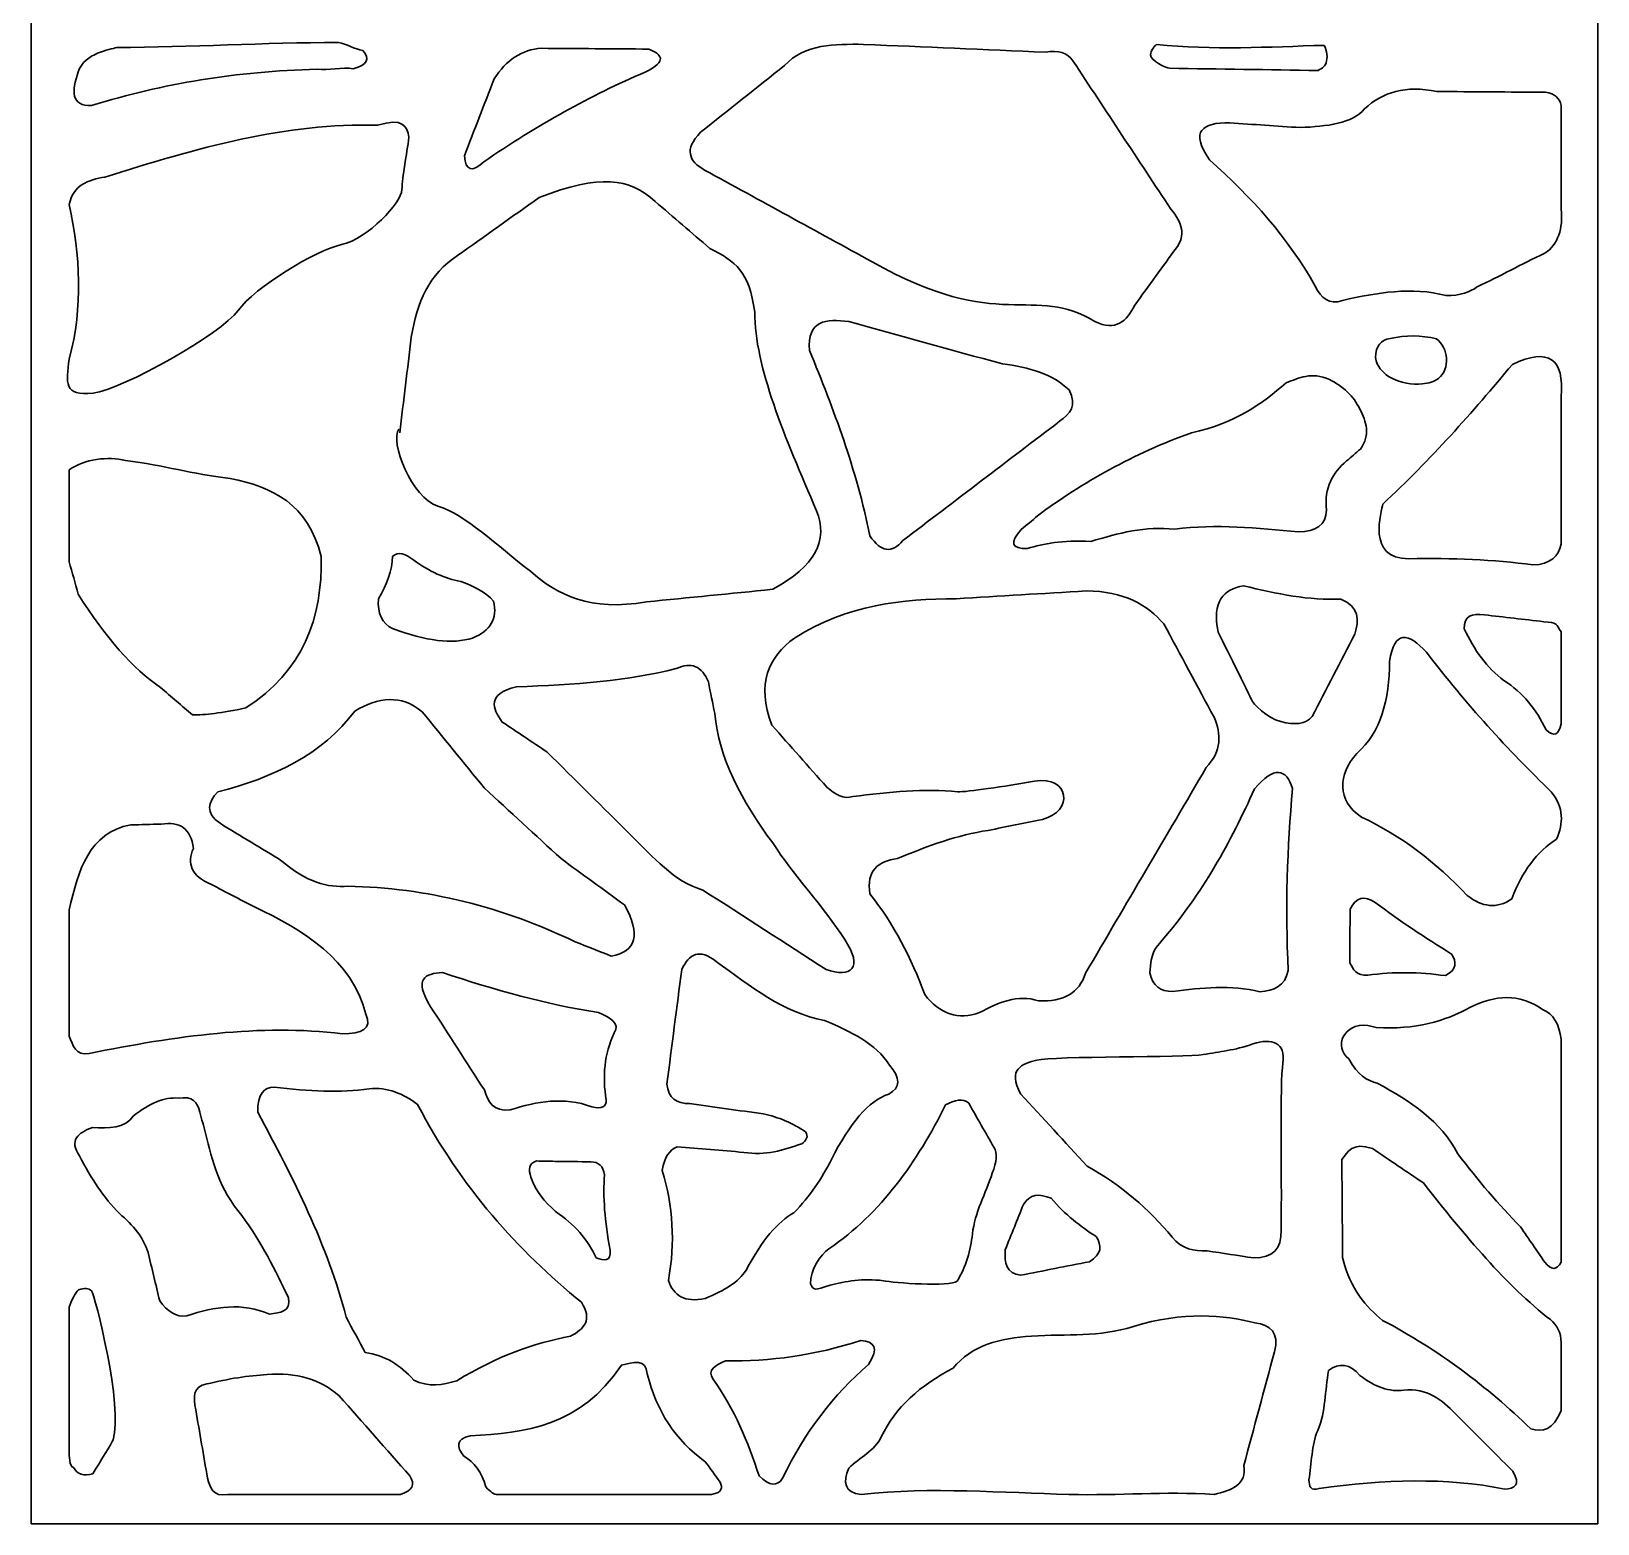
# Model space of a CAD drawing. Header units: centimetres. Extents: x 14.82 to 19.91, y -9 to 0.71.
# Drawn here: x 14.82 to 19.91, y -9 to -4.15 of the extents above; entities that cross this region are included whole.
import ezdxf

# ---------------------------------------------------------------- set-up
doc = ezdxf.new("R2010")
doc.units = ezdxf.units.CM
doc.header["$MEASUREMENT"] = 0
doc.layers.add('layer 1', color=7, linetype='Continuous')

msp = doc.modelspace()

# ---------------------------------------------------------------- linework, layer by layer
at = {"layer": 'layer 1', "color": 250, "lineweight": 30}
for points, knots in [([(14.81701, 0.70728), (14.81701, 0.70728), (19.91084, 0.70728), (19.91084, 0.70728), (19.91084, 0.70728), (19.91084, 0.70728), (19.91084, -9.00021), (19.91084, -9.00021), (19.91084, -9.00021), (19.91084, -9.00021), (14.81701, -9.00021), (14.81701, -9.00021), (14.81701, -9.00021), (14.81701, -9.00021), (14.81701, 0.70728), (14.81701, 0.70728)], [0, 0, 0, 0, 0.2, 0.2, 0.2, 0.2, 0.4, 0.4, 0.4, 0.4, 0.6, 0.6, 0.6, 0.6, 1, 1, 1, 1]), ([(15.09427, -4.19909), (15.07387, -4.20675), (14.99085, -4.21535), (14.96936, -4.27826), (14.96936, -4.27826), (14.94787, -4.34118), (14.94572, -4.38991), (15.01269, -4.38808), (15.01269, -4.38808), (15.24814, -4.31529), (15.48081, -4.27733), (15.74689, -4.26932), (15.74689, -4.26932), (15.78258, -4.27528), (15.82846, -4.26209), (15.86415, -4.26804), (15.86415, -4.26804), (15.91003, -4.25527), (15.92024, -4.23568), (15.89475, -4.20931), (15.89475, -4.20931), (15.86925, -4.20505), (15.84121, -4.18675), (15.81572, -4.18249), (15.81572, -4.18249), (15.57438, -4.18334), (15.3356, -4.19824), (15.09427, -4.19909)], [0, 0, 0, 0, 0.125, 0.125, 0.125, 0.125, 0.25, 0.25, 0.25, 0.25, 0.375, 0.375, 0.375, 0.375, 0.5, 0.5, 0.5, 0.5, 0.625, 0.625, 0.625, 0.625, 0.75, 0.75, 0.75, 0.75, 1, 1, 1, 1]), ([(16.2252, -4.55154), (16.22944, -4.60049), (16.25067, -4.60686), (16.28893, -4.57069), (16.28893, -4.57069), (16.46187, -4.45185), (16.63643, -4.35412), (16.81281, -4.27954), (16.81281, -4.27954), (16.88954, -4.24162), (16.86479, -4.22163), (16.82555, -4.2042), (16.82555, -4.2042), (16.70913, -4.20335), (16.59272, -4.2025), (16.47631, -4.20164), (16.47631, -4.20164), (16.413, -4.20589), (16.36158, -4.23911), (16.32207, -4.30125), (16.32207, -4.30125), (16.28978, -4.38468), (16.25748, -4.46811), (16.2252, -4.55154)], [0, 0, 0, 0, 0.1428571, 0.1428571, 0.1428571, 0.1428571, 0.2857143, 0.2857143, 0.2857143, 0.2857143, 0.4285714, 0.4285714, 0.4285714, 0.4285714, 0.5714286, 0.5714286, 0.5714286, 0.5714286, 0.7142857, 0.7142857, 0.7142857, 0.7142857, 1, 1, 1, 1]), ([(16.99349, -4.47492), (16.93844, -4.53109), (16.95586, -4.56854), (17.00623, -4.59751), (17.00623, -4.59751), (17.18807, -4.6971), (17.36992, -4.79671), (17.55177, -4.89632), (17.55177, -4.89632), (17.96545, -5.13145), (18.07799, -4.96724), (18.27577, -5.09041), (18.27577, -5.09041), (18.34334, -5.12315), (18.37903, -5.08928), (18.40579, -5.03679), (18.40579, -5.03679), (18.45082, -4.97464), (18.49586, -4.91249), (18.5409, -4.85035), (18.5409, -4.85035), (18.57106, -4.81044), (18.56085, -4.7685), (18.52305, -4.7252), (18.52305, -4.7252), (18.41683, -4.5643), (18.31061, -4.40341), (18.20439, -4.24251), (18.20439, -4.24251), (18.18655, -4.21612), (18.1568, -4.20677), (18.11517, -4.21442), (18.11517, -4.21442), (17.91802, -4.20591), (17.72087, -4.19739), (17.52373, -4.18888), (17.52373, -4.18888), (17.42886, -4.18807), (17.33352, -4.18613), (17.26626, -4.25783), (17.26626, -4.25783), (17.17534, -4.33019), (17.08441, -4.40255), (16.99349, -4.47492)], [0, 0, 0, 0, 0.0833333, 0.0833333, 0.0833333, 0.0833333, 0.1666667, 0.1666667, 0.1666667, 0.1666667, 0.25, 0.25, 0.25, 0.25, 0.3333333, 0.3333333, 0.3333333, 0.3333333, 0.4166667, 0.4166667, 0.4166667, 0.4166667, 0.5, 0.5, 0.5, 0.5, 0.5833333, 0.5833333, 0.5833333, 0.5833333, 0.6666667, 0.6666667, 0.6666667, 0.6666667, 0.75, 0.75, 0.75, 0.75, 0.8333333, 0.8333333, 0.8333333, 0.8333333, 1, 1, 1, 1]), ([(18.45676, -4.22303), (18.45522, -4.2409), (18.50645, -4.26659), (18.5189, -4.26677), (18.5189, -4.26677), (18.67972, -4.2691), (18.84053, -4.27145), (19.00135, -4.27379), (19.00135, -4.27379), (19.01564, -4.2666), (19.02592, -4.2586), (19.02748, -4.2489), (19.02748, -4.2489), (19.03338, -4.23272), (19.03134, -4.20826), (19.02111, -4.19208), (19.02111, -4.19208), (18.8417, -4.19714), (18.65762, -4.20812), (18.47652, -4.1892), (18.47652, -4.1892), (18.46573, -4.19807), (18.45801, -4.2085), (18.45676, -4.22303)], [0, 0, 0, 0, 0.1428571, 0.1428571, 0.1428571, 0.1428571, 0.2857143, 0.2857143, 0.2857143, 0.2857143, 0.4285714, 0.4285714, 0.4285714, 0.4285714, 0.5714286, 0.5714286, 0.5714286, 0.5714286, 0.7142857, 0.7142857, 0.7142857, 0.7142857, 1, 1, 1, 1]), ([(18.71425, -4.44427), (18.62522, -4.44257), (18.58402, -4.47063), (18.64797, -4.5643), (18.64797, -4.5643), (18.78578, -4.68593), (18.90527, -4.81979), (18.99212, -4.97549), (18.99212, -4.97549), (19.01218, -5.01295), (19.03742, -5.0385), (19.08135, -5.02146), (19.08135, -5.02146), (19.1935, -4.99664), (19.30567, -4.9761), (19.41786, -5.00614), (19.41786, -5.00614), (19.46204, -5.00697), (19.4997, -4.99287), (19.51728, -4.97804), (19.51728, -4.97804), (19.59715, -4.94143), (19.65918, -4.90482), (19.73906, -4.86822), (19.73906, -4.86822), (19.78155, -4.84064), (19.79969, -4.78696), (19.79166, -4.7252), (19.79166, -4.7252), (19.79166, -4.61283), (19.79166, -4.50046), (19.79166, -4.38809), (19.79166, -4.38809), (19.78751, -4.36356), (19.77121, -4.34878), (19.74161, -4.34467), (19.74161, -4.34467), (19.62349, -4.34382), (19.50537, -4.34297), (19.38726, -4.34211), (19.38726, -4.34211), (19.28738, -4.32104), (19.21176, -4.34446), (19.15273, -4.3983), (19.15273, -4.3983), (19.11371, -4.44729), (19.03056, -4.45518), (18.94368, -4.4596), (18.94368, -4.4596), (18.8672, -4.45448), (18.79072, -4.44937), (18.71425, -4.44427)], [0, 0, 0, 0, 0.0714286, 0.0714286, 0.0714286, 0.0714286, 0.1428571, 0.1428571, 0.1428571, 0.1428571, 0.2142857, 0.2142857, 0.2142857, 0.2142857, 0.2857143, 0.2857143, 0.2857143, 0.2857143, 0.3571429, 0.3571429, 0.3571429, 0.3571429, 0.4285714, 0.4285714, 0.4285714, 0.4285714, 0.5, 0.5, 0.5, 0.5, 0.5714286, 0.5714286, 0.5714286, 0.5714286, 0.6428571, 0.6428571, 0.6428571, 0.6428571, 0.7142857, 0.7142857, 0.7142857, 0.7142857, 0.7857143, 0.7857143, 0.7857143, 0.7857143, 0.8571429, 0.8571429, 0.8571429, 0.8571429, 1, 1, 1, 1]), ([(14.94016, -5.21301), (14.92996, -5.28962), (14.92198, -5.33431), (15.01779, -5.32282), (15.01779, -5.32282), (15.11361, -5.31134), (15.43544, -5.13031), (15.48941, -5.05466), (15.48941, -5.05466), (15.54339, -4.97902), (15.74032, -4.85977), (15.82591, -4.84013), (15.82591, -4.84013), (15.91151, -4.82048), (16.02095, -4.70413), (16.02221, -4.66135), (16.02221, -4.66135), (16.02348, -4.61857), (16.0375, -4.54728), (16.04515, -4.49024), (16.04515, -4.49024), (16.03931, -4.45442), (16.02409, -4.42626), (15.94318, -4.45193), (15.94318, -4.45193), (15.64745, -4.44227), (15.35174, -4.52738), (15.05604, -4.62049), (15.05604, -4.62049), (15.00205, -4.62978), (14.95317, -4.6459), (14.94016, -4.70988), (14.94016, -4.70988), (14.97586, -4.87462), (14.98606, -5.04148), (14.94016, -5.21301)], [0, 0, 0, 0, 0.1, 0.1, 0.1, 0.1, 0.2, 0.2, 0.2, 0.2, 0.3, 0.3, 0.3, 0.3, 0.4, 0.4, 0.4, 0.4, 0.5, 0.5, 0.5, 0.5, 0.6, 0.6, 0.6, 0.6, 0.7, 0.7, 0.7, 0.7, 0.8, 0.8, 0.8, 0.8, 1, 1, 1, 1]), ([(16.01201, -5.44031), (15.98142, -5.4803), (16.0545, -5.66589), (16.13948, -5.69059), (16.13948, -5.69059), (16.22447, -5.71529), (16.33152, -5.81914), (16.4403, -5.90257), (16.4403, -5.90257), (16.52735, -5.98008), (16.63523, -6.03372), (16.81758, -6.00217), (16.81758, -6.00217), (16.95439, -5.98855), (17.09121, -5.97492), (17.22802, -5.96131), (17.22802, -5.96131), (17.36673, -5.8867), (17.4088, -5.80093), (17.37078, -5.70591), (17.37078, -5.70591), (17.26826, -5.46926), (17.16893, -5.23455), (17.16939, -5.05977), (17.16939, -5.05977), (17.1527, -4.92721), (17.10626, -4.89413), (17.02407, -4.8529), (17.02407, -4.8529), (16.96459, -4.80182), (16.90511, -4.75074), (16.84562, -4.69966), (16.84562, -4.69966), (16.76027, -4.62255), (16.66762, -4.61065), (16.46834, -4.68689), (16.46834, -4.68689), (16.37996, -4.74989), (16.29158, -4.81289), (16.20321, -4.87589), (16.20321, -4.87589), (16.11099, -4.93379), (16.0702, -5.02913), (16.0528, -5.1415), (16.0528, -5.1415), (16.04019, -5.24505), (16.02758, -5.3486), (16.01498, -5.45216)], [0, 0, 0, 0, 0.0769231, 0.0769231, 0.0769231, 0.0769231, 0.1538462, 0.1538462, 0.1538462, 0.1538462, 0.2307692, 0.2307692, 0.2307692, 0.2307692, 0.3076923, 0.3076923, 0.3076923, 0.3076923, 0.3846154, 0.3846154, 0.3846154, 0.3846154, 0.4615385, 0.4615385, 0.4615385, 0.4615385, 0.5384615, 0.5384615, 0.5384615, 0.5384615, 0.6153846, 0.6153846, 0.6153846, 0.6153846, 0.6923077, 0.6923077, 0.6923077, 0.6923077, 0.7692308, 0.7692308, 0.7692308, 0.7692308, 0.8461538, 0.8461538, 0.8461538, 0.8461538, 1, 1, 1, 1]), ([(17.54413, -5.78764), (17.5798, -5.84042), (17.61549, -5.84553), (17.6512, -5.80297), (17.6512, -5.80297), (17.82114, -5.67357), (17.9911, -5.54417), (18.16106, -5.41476), (18.16106, -5.41476), (18.19427, -5.39097), (18.21982, -5.36377), (18.19164, -5.31261), (18.19164, -5.31261), (18.13852, -5.26154), (18.06204, -5.23855), (17.97496, -5.22833), (17.97496, -5.22833), (17.80841, -5.18236), (17.64185, -5.13639), (17.4753, -5.09041), (17.4753, -5.09041), (17.40211, -5.08089), (17.33915, -5.08506), (17.34784, -5.18491), (17.34784, -5.18491), (17.42606, -5.37557), (17.50006, -5.56967), (17.54413, -5.78764)], [0, 0, 0, 0, 0.125, 0.125, 0.125, 0.125, 0.25, 0.25, 0.25, 0.25, 0.375, 0.375, 0.375, 0.375, 0.5, 0.5, 0.5, 0.5, 0.625, 0.625, 0.625, 0.625, 0.75, 0.75, 0.75, 0.75, 1, 1, 1, 1]), ([(19.18808, -5.20726), (19.19357, -5.23751), (19.21099, -5.2543), (19.23015, -5.26919), (19.23015, -5.26919), (19.27263, -5.29142), (19.3081, -5.2961), (19.3404, -5.29282), (19.3404, -5.29282), (19.36125, -5.29135), (19.37955, -5.28605), (19.39276, -5.27565), (19.39276, -5.27565), (19.43278, -5.24412), (19.42518, -5.17605), (19.38693, -5.1466), (19.38693, -5.1466), (19.33657, -5.13485), (19.2862, -5.1339), (19.23588, -5.14597), (19.23588, -5.14597), (19.20549, -5.14938), (19.18955, -5.16982), (19.18808, -5.20726)], [0, 0, 0, 0, 0.1428571, 0.1428571, 0.1428571, 0.1428571, 0.2857143, 0.2857143, 0.2857143, 0.2857143, 0.4285714, 0.4285714, 0.4285714, 0.4285714, 0.5714286, 0.5714286, 0.5714286, 0.5714286, 0.7142857, 0.7142857, 0.7142857, 0.7142857, 1, 1, 1, 1]), ([(19.21167, -5.68421), (19.20911, -5.70464), (19.15655, -5.86432), (19.29707, -5.8617), (19.29707, -5.8617), (19.43759, -5.85908), (19.57291, -5.8643), (19.69985, -5.88214), (19.69985, -5.88214), (19.75753, -5.87948), (19.78495, -5.85457), (19.79166, -5.81447), (19.79166, -5.81447), (19.79166, -5.65485), (19.79166, -5.49522), (19.79166, -5.3356), (19.79166, -5.3356), (19.80353, -5.21004), (19.75083, -5.17472), (19.63357, -5.22961), (19.63357, -5.22961), (19.50358, -5.38515), (19.36889, -5.53894), (19.21167, -5.68421)], [0, 0, 0, 0, 0.1428571, 0.1428571, 0.1428571, 0.1428571, 0.2857143, 0.2857143, 0.2857143, 0.2857143, 0.4285714, 0.4285714, 0.4285714, 0.4285714, 0.5714286, 0.5714286, 0.5714286, 0.5714286, 0.7142857, 0.7142857, 0.7142857, 0.7142857, 1, 1, 1, 1]), ([(18.03645, -5.76721), (17.99736, -5.80977), (18.00416, -5.8302), (18.05685, -5.82851), (18.05685, -5.82851), (18.10989, -5.81315), (18.16806, -5.80035), (18.26207, -5.80552), (18.26207, -5.80552), (18.35179, -5.7793), (18.44162, -5.75431), (18.53484, -5.76593), (18.53484, -5.76593), (18.67141, -5.74801), (18.80448, -5.76169), (18.93762, -5.77487), (18.93762, -5.77487), (18.99369, -5.77338), (19.02768, -5.75255), (19.0294, -5.70336), (19.0294, -5.70336), (19.02047, -5.631), (19.04892, -5.58206), (19.0944, -5.54374), (19.0944, -5.54374), (19.10927, -5.53097), (19.12413, -5.51821), (19.13901, -5.50544), (19.13901, -5.50544), (19.17271, -5.45775), (19.15863, -5.41605), (19.13774, -5.37518), (19.13774, -5.37518), (19.1165, -5.33305), (19.08336, -5.30113), (19.03832, -5.27941), (19.03832, -5.27941), (18.97888, -5.25235), (18.93987, -5.2743), (18.89811, -5.28963), (18.89811, -5.28963), (18.81864, -5.35723), (18.73408, -5.4219), (18.58965, -5.4518), (18.58965, -5.4518), (18.40132, -5.52067), (18.23625, -5.61282), (18.08871, -5.72252), (18.08871, -5.72252), (18.07129, -5.73742), (18.05387, -5.75232), (18.03645, -5.76721)], [0, 0, 0, 0, 0.0714286, 0.0714286, 0.0714286, 0.0714286, 0.1428571, 0.1428571, 0.1428571, 0.1428571, 0.2142857, 0.2142857, 0.2142857, 0.2142857, 0.2857143, 0.2857143, 0.2857143, 0.2857143, 0.3571429, 0.3571429, 0.3571429, 0.3571429, 0.4285714, 0.4285714, 0.4285714, 0.4285714, 0.5, 0.5, 0.5, 0.5, 0.5714286, 0.5714286, 0.5714286, 0.5714286, 0.6428571, 0.6428571, 0.6428571, 0.6428571, 0.7142857, 0.7142857, 0.7142857, 0.7142857, 0.7857143, 0.7857143, 0.7857143, 0.7857143, 0.8571429, 0.8571429, 0.8571429, 0.8571429, 1, 1, 1, 1]), ([(14.94016, -5.87192), (14.94989, -5.90682), (14.95962, -5.94173), (14.96936, -5.97663), (14.96936, -5.97663), (15.05857, -6.11878), (15.14779, -6.22008), (15.23703, -6.28055), (15.23703, -6.28055), (15.27187, -6.31034), (15.30671, -6.34014), (15.34156, -6.36994), (15.34156, -6.36994), (15.38149, -6.36972), (15.43416, -6.36416), (15.51491, -6.34695), (15.51491, -6.34695), (15.70058, -6.22734), (15.76431, -6.05538), (15.75963, -5.85404), (15.75963, -5.85404), (15.71763, -5.68475), (15.60118, -5.62733), (15.46392, -5.6012), (15.46392, -5.6012), (15.33475, -5.58504), (15.25275, -5.55865), (15.12359, -5.54247), (15.12359, -5.54247), (15.06567, -5.52848), (14.99152, -5.53652), (14.94016, -5.57311), (14.94016, -5.57311), (14.94016, -5.67272), (14.94016, -5.77232), (14.94016, -5.87192)], [0, 0, 0, 0, 0.1, 0.1, 0.1, 0.1, 0.2, 0.2, 0.2, 0.2, 0.3, 0.3, 0.3, 0.3, 0.4, 0.4, 0.4, 0.4, 0.5, 0.5, 0.5, 0.5, 0.6, 0.6, 0.6, 0.6, 0.7, 0.7, 0.7, 0.7, 0.8, 0.8, 0.8, 0.8, 1, 1, 1, 1]), ([(15.94573, -5.99196), (15.94233, -6.03963), (15.95762, -6.07197), (15.99162, -6.089), (15.99162, -6.089), (16.09969, -6.1289), (16.18774, -6.14103), (16.25164, -6.11965), (16.25164, -6.11965), (16.31027, -6.09668), (16.33322, -6.05666), (16.32048, -5.99962), (16.32048, -5.99962), (16.29434, -5.97067), (16.25651, -5.9511), (16.2134, -5.93577), (16.2134, -5.93577), (16.1624, -5.92726), (16.11142, -5.90258), (16.06045, -5.86681), (16.06045, -5.86681), (16.03453, -5.84616), (16.01072, -5.83724), (15.99162, -5.85404), (15.99162, -5.85404), (15.99034, -5.90003), (15.97418, -5.946), (15.94573, -5.99196)], [0, 0, 0, 0, 0.125, 0.125, 0.125, 0.125, 0.25, 0.25, 0.25, 0.25, 0.375, 0.375, 0.375, 0.375, 0.5, 0.5, 0.5, 0.5, 0.625, 0.625, 0.625, 0.625, 0.75, 0.75, 0.75, 0.75, 1, 1, 1, 1]), ([(18.67632, -6.1005), (18.68779, -6.12348), (18.78084, -6.30865), (18.78466, -6.32014), (18.78466, -6.32014), (18.78848, -6.33163), (18.83586, -6.3808), (18.88026, -6.39165), (18.88026, -6.39165), (18.92465, -6.4025), (18.96161, -6.40163), (18.98223, -6.37505), (18.98223, -6.37505), (19.02854, -6.28566), (19.07485, -6.19627), (19.12116, -6.10689), (19.12116, -6.10689), (19.13516, -6.06102), (19.13624, -6.01866), (19.07527, -5.99323), (19.07527, -5.99323), (18.97417, -5.99799), (18.8671, -5.97584), (18.75917, -5.94982), (18.75917, -5.94982), (18.69435, -5.96131), (18.65612, -6.00046), (18.67632, -6.1005)], [0, 0, 0, 0, 0.125, 0.125, 0.125, 0.125, 0.25, 0.25, 0.25, 0.25, 0.375, 0.375, 0.375, 0.375, 0.5, 0.5, 0.5, 0.5, 0.625, 0.625, 0.625, 0.625, 0.75, 0.75, 0.75, 0.75, 1, 1, 1, 1]), ([(17.54413, -6.95224), (17.53179, -6.87563), (17.57088, -6.84584), (17.63336, -6.83731), (17.63336, -6.83731), (17.73192, -6.7956), (17.83049, -6.75984), (17.92907, -6.74537), (17.92907, -6.74537), (17.9877, -6.73345), (18.04633, -6.72154), (18.10497, -6.70961), (18.10497, -6.70961), (18.20811, -6.68498), (18.1945, -6.56484), (18.07893, -6.58527), (18.07893, -6.58527), (17.98009, -6.60274), (17.86158, -6.61992), (17.82965, -6.62022), (17.82965, -6.62022), (17.72216, -6.60826), (17.60573, -6.62021), (17.48805, -6.63555), (17.48805, -6.63555), (17.46001, -6.64448), (17.43197, -6.63003), (17.40392, -6.6049), (17.40392, -6.6049), (17.34443, -6.53766), (17.28495, -6.4704), (17.22547, -6.40314), (17.22547, -6.40314), (17.17361, -6.2665), (17.21527, -6.18138), (17.29939, -6.11965), (17.29939, -6.11965), (17.47446, -6.00873), (17.64949, -5.99351), (17.82455, -5.99196), (17.82455, -5.99196), (17.96561, -5.98345), (18.10666, -5.97493), (18.24773, -5.96642), (18.24773, -5.96642), (18.37009, -5.9677), (18.44572, -6.01113), (18.50011, -6.07368), (18.50011, -6.07368), (18.5545, -6.17499), (18.60888, -6.2763), (18.66326, -6.3776), (18.66326, -6.3776), (18.68747, -6.4321), (18.68831, -6.48659), (18.63776, -6.54106), (18.63776, -6.54106), (18.5069, -6.76411), (18.37603, -6.98714), (18.24518, -7.21018), (18.24518, -7.21018), (18.22478, -7.27403), (18.17379, -7.30381), (18.09223, -7.29957), (18.09223, -7.29957), (18.02421, -7.27813), (17.96218, -7.30458), (17.90103, -7.33789), (17.90103, -7.33789), (17.83134, -7.36256), (17.77186, -7.34298), (17.72258, -7.27914), (17.72258, -7.27914), (17.6785, -7.1609), (17.62219, -7.05), (17.54413, -6.95224)], [0, 0, 0, 0, 0.05, 0.05, 0.05, 0.05, 0.1, 0.1, 0.1, 0.1, 0.15, 0.15, 0.15, 0.15, 0.2, 0.2, 0.2, 0.2, 0.25, 0.25, 0.25, 0.25, 0.3, 0.3, 0.3, 0.3, 0.35, 0.35, 0.35, 0.35, 0.4, 0.4, 0.4, 0.4, 0.45, 0.45, 0.45, 0.45, 0.5, 0.5, 0.5, 0.5, 0.55, 0.55, 0.55, 0.55, 0.6, 0.6, 0.6, 0.6, 0.65, 0.65, 0.65, 0.65, 0.7, 0.7, 0.7, 0.7, 0.75, 0.75, 0.75, 0.75, 0.8, 0.8, 0.8, 0.8, 0.85, 0.85, 0.85, 0.85, 0.9, 0.9, 0.9, 0.9, 1, 1, 1, 1]), ([(19.74318, -6.41846), (19.76868, -6.44168), (19.78484, -6.43508), (19.79166, -6.39867), (19.79166, -6.39867), (19.79166, -6.29907), (19.79166, -6.19947), (19.79166, -6.09986), (19.79166, -6.09986), (19.77666, -6.07539), (19.7794, -6.06879), (19.73554, -6.06666), (19.73554, -6.06666), (19.67118, -6.05922), (19.6068, -6.05177), (19.54243, -6.04431), (19.54243, -6.04431), (19.5027, -6.03859), (19.47573, -6.04774), (19.47678, -6.08965), (19.47678, -6.08965), (19.50951, -6.15756), (19.54967, -6.21694), (19.60617, -6.25757), (19.60617, -6.25757), (19.66674, -6.29716), (19.71151, -6.35166), (19.74318, -6.41846)], [0, 0, 0, 0, 0.125, 0.125, 0.125, 0.125, 0.25, 0.25, 0.25, 0.25, 0.375, 0.375, 0.375, 0.375, 0.5, 0.5, 0.5, 0.5, 0.625, 0.625, 0.625, 0.625, 0.75, 0.75, 0.75, 0.75, 1, 1, 1, 1]), ([(19.2343, -6.19627), (19.24937, -6.09219), (19.29483, -6.10283), (19.35412, -6.16562), (19.35412, -6.16562), (19.48349, -6.33632), (19.61987, -6.48358), (19.75945, -6.62022), (19.75945, -6.62022), (19.80176, -6.6713), (19.79963, -6.72238), (19.77729, -6.77346), (19.77729, -6.77346), (19.71403, -6.81506), (19.66465, -6.87827), (19.63199, -6.96756), (19.63199, -6.96756), (19.58354, -7.00213), (19.5351, -6.99426), (19.48668, -6.95734), (19.48668, -6.95734), (19.38513, -6.84911), (19.27125, -6.7625), (19.14253, -6.70196), (19.14253, -6.70196), (19.06189, -6.64831), (19.06655, -6.56282), (19.12723, -6.49509), (19.12723, -6.49509), (19.20693, -6.42612), (19.23284, -6.31971), (19.2343, -6.19627)], [0, 0, 0, 0, 0.1111111, 0.1111111, 0.1111111, 0.1111111, 0.2222222, 0.2222222, 0.2222222, 0.2222222, 0.3333333, 0.3333333, 0.3333333, 0.3333333, 0.4444444, 0.4444444, 0.4444444, 0.4444444, 0.5555556, 0.5555556, 0.5555556, 0.5555556, 0.6666667, 0.6666667, 0.6666667, 0.6666667, 0.7777778, 0.7777778, 0.7777778, 0.7777778, 1, 1, 1, 1]), ([(17.00114, -6.93947), (17.13455, -7.02545), (17.26796, -7.11143), (17.40137, -7.19742), (17.40137, -7.19742), (17.48294, -7.22635), (17.52371, -7.19399), (17.46255, -7.10037), (17.46255, -7.10037), (17.39457, -6.99565), (17.296, -6.89095), (17.22802, -6.78623), (17.22802, -6.78623), (17.12646, -6.64875), (17.05252, -6.50915), (17.03937, -6.36483), (17.03937, -6.36483), (17.03257, -6.33078), (17.02577, -6.29673), (17.01898, -6.26268), (17.01898, -6.26268), (16.99774, -6.21075), (16.96291, -6.19628), (16.91446, -6.21926), (16.91446, -6.21926), (16.76024, -6.25802), (16.58264, -6.27334), (16.39441, -6.278), (16.39441, -6.278), (16.29809, -6.30351), (16.3152, -6.34693), (16.34852, -6.39292), (16.34852, -6.39292), (16.39696, -6.42528), (16.4454, -6.45763), (16.49383, -6.48998), (16.49383, -6.48998), (16.58476, -6.58022), (16.67569, -6.67046), (16.7666, -6.76069), (16.7666, -6.76069), (16.83933, -6.83118), (16.90667, -6.91257), (17.00114, -6.93947)], [0, 0, 0, 0, 0.0833333, 0.0833333, 0.0833333, 0.0833333, 0.1666667, 0.1666667, 0.1666667, 0.1666667, 0.25, 0.25, 0.25, 0.25, 0.3333333, 0.3333333, 0.3333333, 0.3333333, 0.4166667, 0.4166667, 0.4166667, 0.4166667, 0.5, 0.5, 0.5, 0.5, 0.5833333, 0.5833333, 0.5833333, 0.5833333, 0.6666667, 0.6666667, 0.6666667, 0.6666667, 0.75, 0.75, 0.75, 0.75, 0.8333333, 0.8333333, 0.8333333, 0.8333333, 1, 1, 1, 1]), ([(15.42313, -6.62022), (15.38997, -6.65428), (15.38233, -6.68832), (15.43078, -6.72239), (15.43078, -6.72239), (15.49791, -6.76325), (15.56504, -6.80411), (15.63217, -6.84497), (15.63217, -6.84497), (15.71119, -6.91435), (15.78086, -6.93224), (15.84631, -6.9267), (15.84631, -6.9267), (16.10293, -6.93264), (16.34935, -6.99308), (16.5856, -7.10803), (16.5856, -7.10803), (16.62469, -7.12335), (16.66378, -7.13867), (16.70287, -7.154), (16.70287, -7.154), (16.7853, -7.13952), (16.79974, -7.08418), (16.7462, -6.98799), (16.7462, -6.98799), (16.67736, -6.93776), (16.60854, -6.88754), (16.53971, -6.83731), (16.53971, -6.83731), (16.45643, -6.76069), (16.37316, -6.68407), (16.28988, -6.60746), (16.28988, -6.60746), (16.22275, -6.52489), (16.15562, -6.44231), (16.08849, -6.35973), (16.08849, -6.35973), (16.01923, -6.30141), (15.9453, -6.31333), (15.86925, -6.35717), (15.86925, -6.35717), (15.76261, -6.49852), (15.60455, -6.57427), (15.42313, -6.62022)], [0, 0, 0, 0, 0.0833333, 0.0833333, 0.0833333, 0.0833333, 0.1666667, 0.1666667, 0.1666667, 0.1666667, 0.25, 0.25, 0.25, 0.25, 0.3333333, 0.3333333, 0.3333333, 0.3333333, 0.4166667, 0.4166667, 0.4166667, 0.4166667, 0.5, 0.5, 0.5, 0.5, 0.5833333, 0.5833333, 0.5833333, 0.5833333, 0.6666667, 0.6666667, 0.6666667, 0.6666667, 0.75, 0.75, 0.75, 0.75, 0.8333333, 0.8333333, 0.8333333, 0.8333333, 1, 1, 1, 1]), ([(18.45454, -7.20891), (18.46387, -7.25104), (18.48852, -7.27105), (18.52846, -7.26893), (18.52846, -7.26893), (18.62321, -7.25754), (18.71796, -7.24721), (18.8127, -7.2702), (18.8127, -7.2702), (18.85711, -7.26662), (18.89409, -7.25258), (18.90448, -7.20125), (18.90448, -7.20125), (18.89447, -6.99825), (18.90128, -6.80154), (18.9185, -6.60873), (18.9185, -6.60873), (18.89798, -6.54372), (18.85953, -6.53542), (18.79486, -6.61001), (18.79486, -6.61001), (18.71712, -6.78279), (18.62619, -6.95061), (18.49404, -7.10292), (18.49404, -7.10292), (18.4731, -7.12761), (18.45812, -7.14102), (18.45454, -7.20891)], [0, 0, 0, 0, 0.125, 0.125, 0.125, 0.125, 0.25, 0.25, 0.25, 0.25, 0.375, 0.375, 0.375, 0.375, 0.5, 0.5, 0.5, 0.5, 0.625, 0.625, 0.625, 0.625, 0.75, 0.75, 0.75, 0.75, 1, 1, 1, 1]), ([(14.94016, -7.4145), (14.95286, -7.44416), (14.9606, -7.47989), (15.00505, -7.47069), (15.00505, -7.47069), (15.28484, -7.41472), (15.56228, -7.37405), (15.82847, -7.40684), (15.82847, -7.40684), (15.89246, -7.40717), (15.92591, -7.39036), (15.90494, -7.34299), (15.90494, -7.34299), (15.85806, -7.16441), (15.70669, -7.07256), (15.54039, -6.9931), (15.54039, -6.9931), (15.4945, -6.96927), (15.44862, -6.94543), (15.40274, -6.92159), (15.40274, -6.92159), (15.33624, -6.89328), (15.32221, -6.85285), (15.3441, -6.80411), (15.3441, -6.80411), (15.33634, -6.73793), (15.29831, -6.71623), (15.23958, -6.72494), (15.23958, -6.72494), (15.20644, -6.72579), (15.1733, -6.72664), (15.14016, -6.72749), (15.14016, -6.72749), (15.0039, -6.75198), (14.97005, -6.87573), (14.94016, -7.00331), (14.94016, -7.00331), (14.94016, -7.14038), (14.94016, -7.27744), (14.94016, -7.4145)], [0, 0, 0, 0, 0.0909091, 0.0909091, 0.0909091, 0.0909091, 0.1818182, 0.1818182, 0.1818182, 0.1818182, 0.2727273, 0.2727273, 0.2727273, 0.2727273, 0.3636364, 0.3636364, 0.3636364, 0.3636364, 0.4545455, 0.4545455, 0.4545455, 0.4545455, 0.5454545, 0.5454545, 0.5454545, 0.5454545, 0.6363636, 0.6363636, 0.6363636, 0.6363636, 0.7272727, 0.7272727, 0.7272727, 0.7272727, 0.8181818, 0.8181818, 0.8181818, 0.8181818, 1, 1, 1, 1]), ([(19.1046, -7.1757), (19.11529, -7.19758), (19.12679, -7.21872), (19.16323, -7.21657), (19.16323, -7.21657), (19.24735, -7.20432), (19.33147, -7.20623), (19.4156, -7.21785), (19.4156, -7.21785), (19.45473, -7.19745), (19.45131, -7.17311), (19.436, -7.14761), (19.436, -7.14761), (19.34907, -7.09429), (19.26583, -7.03877), (19.18744, -6.98033), (19.18744, -6.98033), (19.15176, -6.95523), (19.12456, -6.96248), (19.10587, -7.00204), (19.10587, -7.00204), (19.10545, -7.05993), (19.10502, -7.11782), (19.1046, -7.1757)], [0, 0, 0, 0, 0.1428571, 0.1428571, 0.1428571, 0.1428571, 0.2857143, 0.2857143, 0.2857143, 0.2857143, 0.4285714, 0.4285714, 0.4285714, 0.4285714, 0.5714286, 0.5714286, 0.5714286, 0.5714286, 0.7142857, 0.7142857, 0.7142857, 0.7142857, 1, 1, 1, 1]), ([(16.88897, -8.20877), (16.905, -8.25867), (16.94173, -8.28229), (17.00878, -8.26752), (17.00878, -8.26752), (17.07187, -8.24108), (17.11563, -8.21556), (17.14135, -8.17558), (17.14135, -8.17558), (17.19316, -8.07832), (17.245, -8.0183), (17.29685, -7.98913), (17.29685, -7.98913), (17.34972, -7.93531), (17.38842, -7.87615), (17.41921, -7.81547), (17.41921, -7.81547), (17.47799, -7.69938), (17.53969, -7.62426), (17.60531, -7.60349), (17.60531, -7.60349), (17.64356, -7.58222), (17.6444, -7.55072), (17.60786, -7.509), (17.60786, -7.509), (17.56361, -7.43852), (17.48153, -7.39964), (17.39627, -7.36342), (17.39627, -7.36342), (17.26425, -7.33897), (17.15549, -7.25236), (17.04447, -7.17188), (17.04447, -7.17188), (16.98986, -7.12771), (16.9563, -7.14794), (16.9323, -7.19742), (16.9323, -7.19742), (16.91615, -7.32171), (16.90001, -7.446), (16.88386, -7.57029), (16.88386, -7.57029), (16.88806, -7.61673), (16.9162, -7.63371), (16.95779, -7.63414), (16.95779, -7.63414), (17.03767, -7.64521), (17.11755, -7.65628), (17.19743, -7.66734), (17.19743, -7.66734), (17.2466, -7.67787), (17.29269, -7.69686), (17.33509, -7.72609), (17.33509, -7.72609), (17.34518, -7.7408), (17.33775, -7.75313), (17.32234, -7.76439), (17.32234, -7.76439), (17.26376, -7.78546), (17.20423, -7.80399), (17.1337, -7.79249), (17.1337, -7.79249), (17.06147, -7.78653), (16.98924, -7.78057), (16.91701, -7.7746), (16.91701, -7.7746), (16.8934, -7.78525), (16.87516, -7.80654), (16.86857, -7.85122), (16.86857, -7.85122), (16.90427, -7.96701), (16.91106, -8.0862), (16.88897, -8.20877)], [0, 0, 0, 0, 0.0526316, 0.0526316, 0.0526316, 0.0526316, 0.1052632, 0.1052632, 0.1052632, 0.1052632, 0.1578947, 0.1578947, 0.1578947, 0.1578947, 0.2105263, 0.2105263, 0.2105263, 0.2105263, 0.2631579, 0.2631579, 0.2631579, 0.2631579, 0.3157895, 0.3157895, 0.3157895, 0.3157895, 0.3684211, 0.3684211, 0.3684211, 0.3684211, 0.4210526, 0.4210526, 0.4210526, 0.4210526, 0.4736842, 0.4736842, 0.4736842, 0.4736842, 0.5263158, 0.5263158, 0.5263158, 0.5263158, 0.5789474, 0.5789474, 0.5789474, 0.5789474, 0.6315789, 0.6315789, 0.6315789, 0.6315789, 0.6842105, 0.6842105, 0.6842105, 0.6842105, 0.7368421, 0.7368421, 0.7368421, 0.7368421, 0.7894737, 0.7894737, 0.7894737, 0.7894737, 0.8421053, 0.8421053, 0.8421053, 0.8421053, 0.8947368, 0.8947368, 0.8947368, 0.8947368, 1, 1, 1, 1]), ([(16.11558, -7.31873), (16.17379, -7.40896), (16.232, -7.4992), (16.29021, -7.58944), (16.29021, -7.58944), (16.30161, -7.62781), (16.31855, -7.66061), (16.37433, -7.65457), (16.37433, -7.65457), (16.46132, -7.62622), (16.54904, -7.61131), (16.63945, -7.64435), (16.63945, -7.64435), (16.67217, -7.65201), (16.68788, -7.64433), (16.68662, -7.62137), (16.68662, -7.62137), (16.6737, -7.5457), (16.68081, -7.47312), (16.71211, -7.40429), (16.71211, -7.40429), (16.73349, -7.3736), (16.70114, -7.35488), (16.66112, -7.33789), (16.66112, -7.33789), (16.49389, -7.31148), (16.32442, -7.26471), (16.15382, -7.20763), (16.15382, -7.20763), (16.09883, -7.21134), (16.05794, -7.22615), (16.11558, -7.31873)], [0, 0, 0, 0, 0.1111111, 0.1111111, 0.1111111, 0.1111111, 0.2222222, 0.2222222, 0.2222222, 0.2222222, 0.3333333, 0.3333333, 0.3333333, 0.3333333, 0.4444444, 0.4444444, 0.4444444, 0.4444444, 0.5555556, 0.5555556, 0.5555556, 0.5555556, 0.6666667, 0.6666667, 0.6666667, 0.6666667, 0.7777778, 0.7777778, 0.7777778, 0.7777778, 1, 1, 1, 1]), ([(19.10174, -7.48857), (19.1303, -7.54124), (19.16153, -7.55933), (19.19352, -7.56773), (19.19352, -7.56773), (19.30234, -7.62568), (19.40177, -7.69185), (19.45609, -7.79759), (19.45609, -7.79759), (19.52177, -7.88228), (19.58868, -7.96401), (19.66003, -8.03511), (19.66003, -8.03511), (19.68637, -8.07341), (19.71272, -8.11172), (19.73906, -8.15004), (19.73906, -8.15004), (19.75997, -8.17642), (19.77751, -8.17642), (19.79166, -8.15004), (19.79166, -8.15004), (19.79166, -7.90826), (19.79166, -7.66649), (19.79166, -7.42472), (19.79166, -7.42472), (19.78592, -7.37642), (19.76774, -7.34194), (19.73142, -7.32767), (19.73142, -7.32767), (19.65514, -7.27339), (19.57653, -7.28233), (19.49687, -7.32), (19.49687, -7.32), (19.41491, -7.36683), (19.31707, -7.39409), (19.19096, -7.3864), (19.19096, -7.3864), (19.15408, -7.37685), (19.11731, -7.36904), (19.08389, -7.4145), (19.08389, -7.4145), (19.07115, -7.4426), (19.0771, -7.4673), (19.10174, -7.48857)], [0, 0, 0, 0, 0.0833333, 0.0833333, 0.0833333, 0.0833333, 0.1666667, 0.1666667, 0.1666667, 0.1666667, 0.25, 0.25, 0.25, 0.25, 0.3333333, 0.3333333, 0.3333333, 0.3333333, 0.4166667, 0.4166667, 0.4166667, 0.4166667, 0.5, 0.5, 0.5, 0.5, 0.5833333, 0.5833333, 0.5833333, 0.5833333, 0.6666667, 0.6666667, 0.6666667, 0.6666667, 0.75, 0.75, 0.75, 0.75, 0.8333333, 0.8333333, 0.8333333, 0.8333333, 1, 1, 1, 1]), ([(18.03391, -7.60221), (17.99093, -7.52049), (18.03773, -7.50537), (18.08744, -7.49239), (18.08744, -7.49239), (18.13715, -7.47942), (18.57314, -7.48407), (18.62788, -7.47452), (18.62788, -7.47452), (18.68262, -7.46496), (18.72854, -7.46083), (18.78976, -7.44004), (18.78976, -7.44004), (18.85099, -7.41925), (18.89749, -7.43537), (18.8871, -7.50254), (18.8871, -7.50254), (18.87672, -7.56971), (18.88408, -7.85803), (18.88153, -8.04533), (18.88153, -8.04533), (18.88408, -8.10619), (18.85434, -8.1364), (18.79231, -8.13599), (18.79231, -8.13599), (18.74175, -8.12832), (18.69118, -8.12066), (18.64063, -8.113), (18.64063, -8.113), (18.59867, -8.11473), (18.55893, -8.10749), (18.52718, -8.06831), (18.52718, -8.06831), (18.45198, -7.97594), (18.35977, -7.89889), (18.25059, -7.83718), (18.25059, -7.83718), (18.17836, -7.75885), (18.10613, -7.68053), (18.03391, -7.60221)], [0, 0, 0, 0, 0.0909091, 0.0909091, 0.0909091, 0.0909091, 0.1818182, 0.1818182, 0.1818182, 0.1818182, 0.2727273, 0.2727273, 0.2727273, 0.2727273, 0.3636364, 0.3636364, 0.3636364, 0.3636364, 0.4545455, 0.4545455, 0.4545455, 0.4545455, 0.5454545, 0.5454545, 0.5454545, 0.5454545, 0.6363636, 0.6363636, 0.6363636, 0.6363636, 0.7272727, 0.7272727, 0.7272727, 0.7272727, 0.8181818, 0.8181818, 0.8181818, 0.8181818, 1, 1, 1, 1]), ([(15.9024, -8.44374), (15.96591, -8.45182), (16.01731, -8.48417), (16.06045, -8.53312), (16.06045, -8.53312), (16.10931, -8.55746), (16.1552, -8.54892), (16.20066, -8.53568), (16.20066, -8.53568), (16.3315, -8.45456), (16.45302, -8.41328), (16.5703, -8.3901), (16.5703, -8.3901), (16.61536, -8.36736), (16.64256, -8.33715), (16.60599, -8.28028), (16.60599, -8.28028), (16.39963, -8.11127), (16.21495, -7.90792), (16.07319, -7.63669), (16.07319, -7.63669), (16.02645, -7.60179), (15.97547, -7.57965), (15.91514, -7.58562), (15.91514, -7.58562), (15.82413, -7.59967), (15.71812, -7.59371), (15.60667, -7.58051), (15.60667, -7.58051), (15.57398, -7.58094), (15.55188, -7.60052), (15.55314, -7.66223), (15.55314, -7.66223), (15.66925, -7.87689), (15.77979, -8.09365), (15.84121, -8.32881), (15.84121, -8.32881), (15.86161, -8.36712), (15.882, -8.40543), (15.9024, -8.44374)], [0, 0, 0, 0, 0.0909091, 0.0909091, 0.0909091, 0.0909091, 0.1818182, 0.1818182, 0.1818182, 0.1818182, 0.2727273, 0.2727273, 0.2727273, 0.2727273, 0.3636364, 0.3636364, 0.3636364, 0.3636364, 0.4545455, 0.4545455, 0.4545455, 0.4545455, 0.5454545, 0.5454545, 0.5454545, 0.5454545, 0.6363636, 0.6363636, 0.6363636, 0.6363636, 0.7272727, 0.7272727, 0.7272727, 0.7272727, 0.8181818, 0.8181818, 0.8181818, 0.8181818, 1, 1, 1, 1]), ([(15.23449, -8.27517), (15.25944, -8.30922), (15.28759, -8.33051), (15.32276, -8.3237), (15.32276, -8.3237), (15.41367, -8.29429), (15.50385, -8.2798), (15.59138, -8.3186), (15.59138, -8.3186), (15.62596, -8.31375), (15.66336, -8.31147), (15.65288, -8.26496), (15.65288, -8.26496), (15.61093, -8.17601), (15.56708, -8.08705), (15.50121, -7.99808), (15.50121, -7.99808), (15.42924, -7.91308), (15.40457, -7.82177), (15.38394, -7.72991), (15.38394, -7.72991), (15.37757, -7.70735), (15.37119, -7.68479), (15.36482, -7.66223), (15.36482, -7.66223), (15.35822, -7.62902), (15.33996, -7.60861), (15.29599, -7.61626), (15.29599, -7.61626), (15.24896, -7.61156), (15.19986, -7.63418), (15.14941, -7.67372), (15.14941, -7.67372), (15.12079, -7.71623), (15.06827, -7.71432), (15.01557, -7.71204), (15.01557, -7.71204), (14.96836, -7.72883), (14.93904, -7.75309), (14.97351, -7.80398), (14.97351, -7.80398), (15.01069, -7.87581), (15.05276, -7.9403), (15.10352, -7.99169), (15.10352, -7.99169), (15.14887, -8.02906), (15.18181, -8.07056), (15.19657, -8.11811), (15.19657, -8.11811), (15.20921, -8.17047), (15.22185, -8.22282), (15.23449, -8.27517)], [0, 0, 0, 0, 0.0714286, 0.0714286, 0.0714286, 0.0714286, 0.1428571, 0.1428571, 0.1428571, 0.1428571, 0.2142857, 0.2142857, 0.2142857, 0.2142857, 0.2857143, 0.2857143, 0.2857143, 0.2857143, 0.3571429, 0.3571429, 0.3571429, 0.3571429, 0.4285714, 0.4285714, 0.4285714, 0.4285714, 0.5, 0.5, 0.5, 0.5, 0.5714286, 0.5714286, 0.5714286, 0.5714286, 0.6428571, 0.6428571, 0.6428571, 0.6428571, 0.7142857, 0.7142857, 0.7142857, 0.7142857, 0.7857143, 0.7857143, 0.7857143, 0.7857143, 0.8571429, 0.8571429, 0.8571429, 0.8571429, 1, 1, 1, 1]), ([(17.35038, -8.22026), (17.35997, -8.24091), (17.36496, -8.24341), (17.41443, -8.2241), (17.41443, -8.2241), (17.46525, -8.21175), (17.51993, -8.20185), (17.58778, -8.21005), (17.58778, -8.21005), (17.62009, -8.21754), (17.80591, -8.23), (17.82742, -8.21133), (17.82742, -8.21133), (17.85697, -8.16382), (17.87184, -8.11206), (17.87759, -8.0577), (17.87759, -8.0577), (17.88488, -7.98881), (17.92062, -7.926), (17.94213, -7.86016), (17.94213, -7.86016), (17.95573, -7.82462), (17.96082, -7.79442), (17.94723, -7.77588), (17.94723, -7.77588), (17.92003, -7.72822), (17.89284, -7.68054), (17.86565, -7.63286), (17.86565, -7.63286), (17.84631, -7.6154), (17.81996, -7.62138), (17.79045, -7.63797), (17.79045, -7.63797), (17.69742, -7.82348), (17.5818, -7.98927), (17.4106, -8.10662), (17.4106, -8.10662), (17.38316, -8.12501), (17.35058, -8.17463), (17.35038, -8.22026)], [0, 0, 0, 0, 0.0909091, 0.0909091, 0.0909091, 0.0909091, 0.1818182, 0.1818182, 0.1818182, 0.1818182, 0.2727273, 0.2727273, 0.2727273, 0.2727273, 0.3636364, 0.3636364, 0.3636364, 0.3636364, 0.4545455, 0.4545455, 0.4545455, 0.4545455, 0.5454545, 0.5454545, 0.5454545, 0.5454545, 0.6363636, 0.6363636, 0.6363636, 0.6363636, 0.7272727, 0.7272727, 0.7272727, 0.7272727, 0.8181818, 0.8181818, 0.8181818, 0.8181818, 1, 1, 1, 1]), ([(19.69317, -8.69147), (19.73194, -8.70468), (19.76646, -8.69446), (19.79166, -8.63273), (19.79166, -8.63273), (19.79166, -8.55867), (19.79166, -8.4846), (19.79166, -8.41053), (19.79166, -8.41053), (19.79204, -8.37755), (19.7795, -8.35585), (19.7569, -8.33647), (19.7569, -8.33647), (19.615, -8.22682), (19.47903, -8.0633), (19.34392, -7.89208), (19.34392, -7.89208), (19.28869, -7.85463), (19.23345, -7.81717), (19.17822, -7.77971), (19.17822, -7.77971), (19.11213, -7.75862), (19.09906, -7.79063), (19.0788, -7.81547), (19.0788, -7.81547), (19.07965, -7.92189), (19.0805, -8.0283), (19.08135, -8.13471), (19.08135, -8.13471), (19.10763, -8.24129), (19.1578, -8.29401), (19.21136, -8.33903), (19.21136, -8.33903), (19.39363, -8.43482), (19.5517, -8.55486), (19.69317, -8.69147)], [0, 0, 0, 0, 0.1, 0.1, 0.1, 0.1, 0.2, 0.2, 0.2, 0.2, 0.3, 0.3, 0.3, 0.3, 0.4, 0.4, 0.4, 0.4, 0.5, 0.5, 0.5, 0.5, 0.6, 0.6, 0.6, 0.6, 0.7, 0.7, 0.7, 0.7, 0.8, 0.8, 0.8, 0.8, 1, 1, 1, 1]), ([(16.65348, -8.13599), (16.68029, -8.14543), (16.70324, -8.14887), (16.69936, -8.11045), (16.69936, -8.11045), (16.68225, -8.01755), (16.67481, -7.93436), (16.68151, -7.86527), (16.68151, -7.86527), (16.67684, -7.83762), (16.66197, -7.82357), (16.63691, -7.82313), (16.63691, -7.82313), (16.59824, -7.8227), (16.55958, -7.82228), (16.52091, -7.82186), (16.52091, -7.82186), (16.50052, -7.82143), (16.48012, -7.82101), (16.45973, -7.82057), (16.45973, -7.82057), (16.43467, -7.82847), (16.43296, -7.84805), (16.44188, -7.87294), (16.44188, -7.87294), (16.45587, -7.91895), (16.48774, -7.95299), (16.52218, -7.98531), (16.52218, -7.98531), (16.58189, -8.02597), (16.6278, -8.07493), (16.65348, -8.13599)], [0, 0, 0, 0, 0.1111111, 0.1111111, 0.1111111, 0.1111111, 0.2222222, 0.2222222, 0.2222222, 0.2222222, 0.3333333, 0.3333333, 0.3333333, 0.3333333, 0.4444444, 0.4444444, 0.4444444, 0.4444444, 0.5555556, 0.5555556, 0.5555556, 0.5555556, 0.6666667, 0.6666667, 0.6666667, 0.6666667, 0.7777778, 0.7777778, 0.7777778, 0.7777778, 1, 1, 1, 1]), ([(17.98419, -8.10917), (17.98071, -8.15206), (17.98801, -8.18677), (18.03391, -8.19218), (18.03391, -8.19218), (18.10868, -8.17749), (18.18346, -8.1628), (18.25824, -8.14812), (18.25824, -8.14812), (18.29892, -8.12373), (18.29871, -8.09587), (18.2799, -8.06639), (18.2799, -8.06639), (18.22887, -8.03351), (18.17922, -7.99522), (18.13332, -7.94189), (18.13332, -7.94189), (18.0954, -7.92535), (18.06439, -7.92887), (18.04347, -7.96168), (18.04347, -7.96168), (18.02371, -8.01085), (18.00395, -8.06001), (17.98419, -8.10917)], [0, 0, 0, 0, 0.1428571, 0.1428571, 0.1428571, 0.1428571, 0.2857143, 0.2857143, 0.2857143, 0.2857143, 0.4285714, 0.4285714, 0.4285714, 0.4285714, 0.5714286, 0.5714286, 0.5714286, 0.5714286, 0.7142857, 0.7142857, 0.7142857, 0.7142857, 1, 1, 1, 1]), ([(14.95439, -8.81789), (14.94016, -8.81789), (14.94016, -8.77065), (14.94016, -8.77065), (14.94016, -8.77065), (14.94016, -8.61231), (14.94016, -8.45397), (14.94016, -8.29561), (14.94016, -8.29561), (14.94865, -8.27336), (14.9573, -8.2514), (14.97096, -8.23942), (14.97096, -8.23942), (14.99007, -8.23304), (15.00408, -8.23432), (15.01302, -8.24325), (15.01302, -8.24325), (15.023, -8.25319), (15.11677, -8.62309), (15.08313, -8.72723), (15.08313, -8.72723), (15.08011, -8.73656), (15.03894, -8.80129), (15.01684, -8.83832), (15.01684, -8.83832), (14.98752, -8.84682), (14.9667, -8.84002), (14.95439, -8.81789)], [0, 0, 0, 0, 0.125, 0.125, 0.125, 0.125, 0.25, 0.25, 0.25, 0.25, 0.375, 0.375, 0.375, 0.375, 0.5, 0.5, 0.5, 0.5, 0.625, 0.625, 0.625, 0.625, 0.75, 0.75, 0.75, 0.75, 1, 1, 1, 1]), ([(17.51609, -8.90512), (17.74384, -8.87974), (17.97893, -8.89983), (18.19138, -8.90512), (18.19138, -8.90512), (18.35662, -8.90923), (18.50113, -8.89479), (18.66326, -8.90512), (18.66326, -8.90512), (18.72114, -8.89186), (18.7705, -8.87262), (18.76014, -8.81151), (18.76014, -8.81151), (18.79328, -8.68806), (18.82642, -8.56463), (18.85956, -8.44118), (18.85956, -8.44118), (18.87655, -8.37903), (18.8468, -8.35435), (18.79582, -8.34669), (18.79582, -8.34669), (18.69773, -8.32136), (18.56009, -8.30927), (18.4008, -8.35887), (18.4008, -8.35887), (18.28862, -8.3938), (18.18658, -8.3831), (18.06928, -8.3901), (18.06928, -8.3901), (17.96772, -8.39731), (17.87507, -8.41944), (17.81436, -8.49482), (17.81436, -8.49482), (17.70798, -8.54998), (17.62645, -8.62177), (17.58125, -8.71782), (17.58125, -8.71782), (17.56045, -8.76203), (17.51062, -8.78539), (17.4753, -8.81917), (17.4753, -8.81917), (17.45618, -8.86571), (17.46043, -8.89948), (17.51609, -8.90512)], [0, 0, 0, 0, 0.0833333, 0.0833333, 0.0833333, 0.0833333, 0.1666667, 0.1666667, 0.1666667, 0.1666667, 0.25, 0.25, 0.25, 0.25, 0.3333333, 0.3333333, 0.3333333, 0.3333333, 0.4166667, 0.4166667, 0.4166667, 0.4166667, 0.5, 0.5, 0.5, 0.5, 0.5833333, 0.5833333, 0.5833333, 0.5833333, 0.6666667, 0.6666667, 0.6666667, 0.6666667, 0.75, 0.75, 0.75, 0.75, 0.8333333, 0.8333333, 0.8333333, 0.8333333, 1, 1, 1, 1]), ([(17.18372, -8.8447), (17.21771, -8.8779), (17.2432, -8.88045), (17.2602, -8.85237), (17.2602, -8.85237), (17.33189, -8.7022), (17.42686, -8.58116), (17.53935, -8.48205), (17.53935, -8.48205), (17.57524, -8.42736), (17.55739, -8.40778), (17.51513, -8.40415), (17.51513, -8.40415), (17.36637, -8.45264), (17.21946, -8.47318), (17.0741, -8.47055), (17.0741, -8.47055), (17.04132, -8.48501), (17.01493, -8.50119), (17.03332, -8.5293), (17.03332, -8.5293), (17.10313, -8.62656), (17.14795, -8.73383), (17.18372, -8.8447)], [0, 0, 0, 0, 0.1428571, 0.1428571, 0.1428571, 0.1428571, 0.2857143, 0.2857143, 0.2857143, 0.2857143, 0.4285714, 0.4285714, 0.4285714, 0.4285714, 0.5714286, 0.5714286, 0.5714286, 0.5714286, 0.7142857, 0.7142857, 0.7142857, 0.7142857, 1, 1, 1, 1]), ([(16.33322, -8.90512), (16.32232, -8.90581), (16.31016, -8.89731), (16.29499, -8.88046), (16.29499, -8.88046), (16.28139, -8.83279), (16.2576, -8.79959), (16.2236, -8.78085), (16.2236, -8.78085), (16.19917, -8.74978), (16.19705, -8.7251), (16.244, -8.71445), (16.244, -8.71445), (16.42349, -8.70414), (16.60106, -8.68555), (16.73601, -8.4846), (16.73601, -8.4846), (16.77489, -8.47551), (16.81592, -8.46274), (16.82014, -8.51269), (16.82014, -8.51269), (16.84902, -8.63358), (16.91189, -8.72893), (17.00878, -8.79873), (17.00878, -8.79873), (17.02492, -8.82087), (17.04106, -8.843), (17.05722, -8.86514), (17.05722, -8.86514), (17.06449, -8.88233), (17.06622, -8.89824), (17.02918, -8.90512), (17.02918, -8.90512), (16.79719, -8.90512), (16.5652, -8.90512), (16.33322, -8.90512)], [0, 0, 0, 0, 0.1, 0.1, 0.1, 0.1, 0.2, 0.2, 0.2, 0.2, 0.3, 0.3, 0.3, 0.3, 0.4, 0.4, 0.4, 0.4, 0.5, 0.5, 0.5, 0.5, 0.6, 0.6, 0.6, 0.6, 0.7, 0.7, 0.7, 0.7, 0.8, 0.8, 0.8, 0.8, 1, 1, 1, 1]), ([(18.97173, -8.85748), (18.97254, -8.87837), (18.97676, -8.89542), (19.00487, -8.88557), (19.00487, -8.88557), (19.21503, -8.85714), (19.41927, -8.84843), (19.60904, -8.88812), (19.60904, -8.88812), (19.63929, -8.88521), (19.66228, -8.87674), (19.63454, -8.82938), (19.63454, -8.82938), (19.5725, -8.76724), (19.51047, -8.70509), (19.44844, -8.64294), (19.44844, -8.64294), (19.40386, -8.59691), (19.35545, -8.55771), (19.28019, -8.56633), (19.28019, -8.56633), (19.23428, -8.57229), (19.1867, -8.55611), (19.13743, -8.5178), (19.13743, -8.5178), (19.10512, -8.48035), (19.07113, -8.47525), (19.03546, -8.50247), (19.03546, -8.50247), (19.02384, -8.56719), (19.02682, -8.63632), (19.0006, -8.69662), (19.0006, -8.69662), (18.97952, -8.74512), (18.98135, -8.80386), (18.97173, -8.85748)], [0, 0, 0, 0, 0.1, 0.1, 0.1, 0.1, 0.2, 0.2, 0.2, 0.2, 0.3, 0.3, 0.3, 0.3, 0.4, 0.4, 0.4, 0.4, 0.5, 0.5, 0.5, 0.5, 0.6, 0.6, 0.6, 0.6, 0.7, 0.7, 0.7, 0.7, 0.8, 0.8, 0.8, 0.8, 1, 1, 1, 1]), ([(15.38999, -8.85237), (15.39909, -8.88222), (15.40556, -8.91453), (15.45627, -8.90512), (15.45627, -8.90512), (15.64322, -8.90512), (15.83016, -8.90512), (16.01711, -8.90512), (16.01711, -8.90512), (16.0562, -8.89348), (16.0664, -8.87333), (16.04771, -8.8447), (16.04771, -8.8447), (15.97122, -8.75787), (15.89474, -8.67104), (15.81827, -8.58421), (15.81827, -8.58421), (15.75708, -8.53057), (15.6789, -8.50759), (15.58374, -8.51525), (15.58374, -8.51525), (15.52339, -8.51867), (15.45796, -8.52889), (15.38744, -8.5459), (15.38744, -8.5459), (15.34144, -8.55264), (15.34318, -8.58928), (15.35175, -8.63018), (15.35175, -8.63018), (15.3645, -8.70424), (15.37724, -8.77831), (15.38999, -8.85237)], [0, 0, 0, 0, 0.1111111, 0.1111111, 0.1111111, 0.1111111, 0.2222222, 0.2222222, 0.2222222, 0.2222222, 0.3333333, 0.3333333, 0.3333333, 0.3333333, 0.4444444, 0.4444444, 0.4444444, 0.4444444, 0.5555556, 0.5555556, 0.5555556, 0.5555556, 0.6666667, 0.6666667, 0.6666667, 0.6666667, 0.7777778, 0.7777778, 0.7777778, 0.7777778, 1, 1, 1, 1])]:
    msp.add_open_spline(points, degree=3, knots=knots, dxfattribs=at)

doc.saveas('drawing.dxf')
